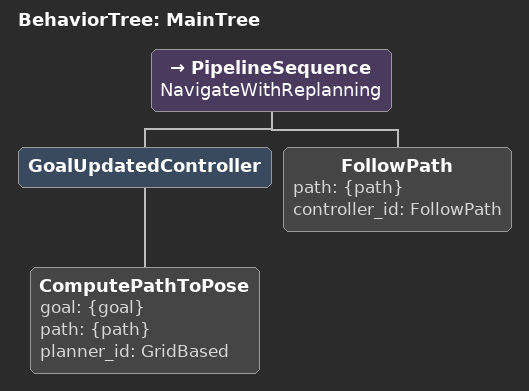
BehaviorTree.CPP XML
<!--
  This Behavior Tree replans the global path only when the goal is updated.
-->

<root BTCPP_format="4" main_tree_to_execute="MainTree">
  <BehaviorTree ID="MainTree">
    <PipelineSequence name="NavigateWithReplanning">
      <GoalUpdatedController>
        <ComputePathToPose goal="{goal}" path="{path}" planner_id="GridBased"/>
      </GoalUpdatedController>
      <FollowPath path="{path}"  controller_id="FollowPath"/>
    </PipelineSequence>
  </BehaviorTree>
</root>
